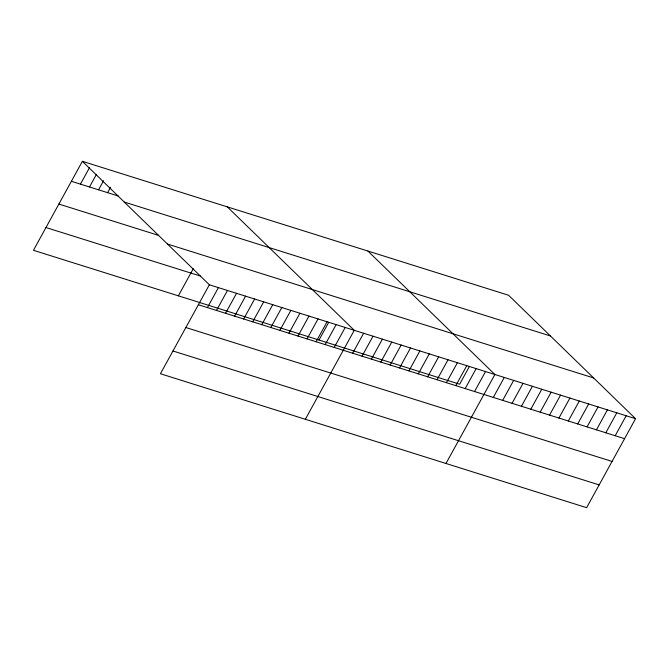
<?xml version="1.0" encoding="UTF-8"?>
<svg xmlns="http://www.w3.org/2000/svg" width="669" height="669" viewBox="0 0 669 669"><rect width="100%" height="100%" fill="white"/><g stroke="black" fill="none" stroke-linecap="round" stroke-linejoin="round"><path stroke-width="1" d="M82.371 161.321L209.355 284.777L160.435 373.754L586.629 507.679L635.55 418.702L508.565 295.246L82.371 161.321L33.45 250.298L459.645 384.223L469.387 366.512M80.447 184.134L89.429 167.794M89.504 186.977L96.487 174.275M98.56 189.829L103.553 180.747M107.617 192.672L110.611 187.228M178.355 295.832L193.266 268.712M207.432 307.589L218.412 287.62M216.488 310.441L227.468 290.471M225.545 313.284L236.525 293.315M234.602 316.128L245.582 296.158M243.658 318.979L254.638 299.01M252.715 321.822L263.695 301.853M261.771 324.666L272.751 304.696M270.828 327.517L281.808 307.548M279.885 330.361L290.864 310.391M288.941 333.204L299.921 313.234M297.998 336.047L308.978 316.086M307.054 338.899L318.034 318.929M316.111 341.742L327.091 321.772M319.004 340.028L328.738 322.316M325.167 344.585L336.147 324.616M334.224 347.437L345.204 327.467M305.34 419.287L354.261 330.31L227.276 206.855M352.655 353.224L363.635 333.254M362.038 356.176L373.009 336.206M371.412 359.119L382.392 339.15M380.786 362.063L391.766 342.093M390.161 365.015L401.141 345.045M399.544 367.958L410.515 347.989M408.918 370.902L419.898 350.932M418.292 373.854L429.272 353.884M427.667 376.798L438.647 356.828M437.041 379.741L448.021 359.771M446.424 382.693L457.404 362.723M455.798 385.637L466.778 365.667M465.172 388.58L476.152 368.611M474.547 391.532L485.527 371.563M445.989 463.483L494.901 374.506L367.917 251.051M493.304 397.419L504.284 377.45M502.678 400.371L513.658 380.402M512.053 403.315L523.033 383.345M521.435 406.259L532.407 386.289M530.81 409.211L541.79 389.241M540.184 412.154L551.164 392.185M549.558 415.098L560.538 395.128M558.941 418.05L569.913 398.08M568.316 420.993L579.295 401.024M577.69 423.937L588.67 403.967M587.064 426.889L598.044 406.919M596.439 429.833L607.419 409.863M605.821 432.776L616.801 412.806M615.196 435.728L626.176 415.758M71.391 181.291L118.48 196.084M124.275 202.063L550.47 335.98M58.872 204.062L158.494 235.363M167.451 244.034L593.646 377.96M45.969 227.527L200.257 276.004M209.355 284.777L635.55 418.702M198.375 304.746L624.57 438.672M185.857 327.517L612.051 461.443M172.953 350.982L599.156 484.908"/></g></svg>
